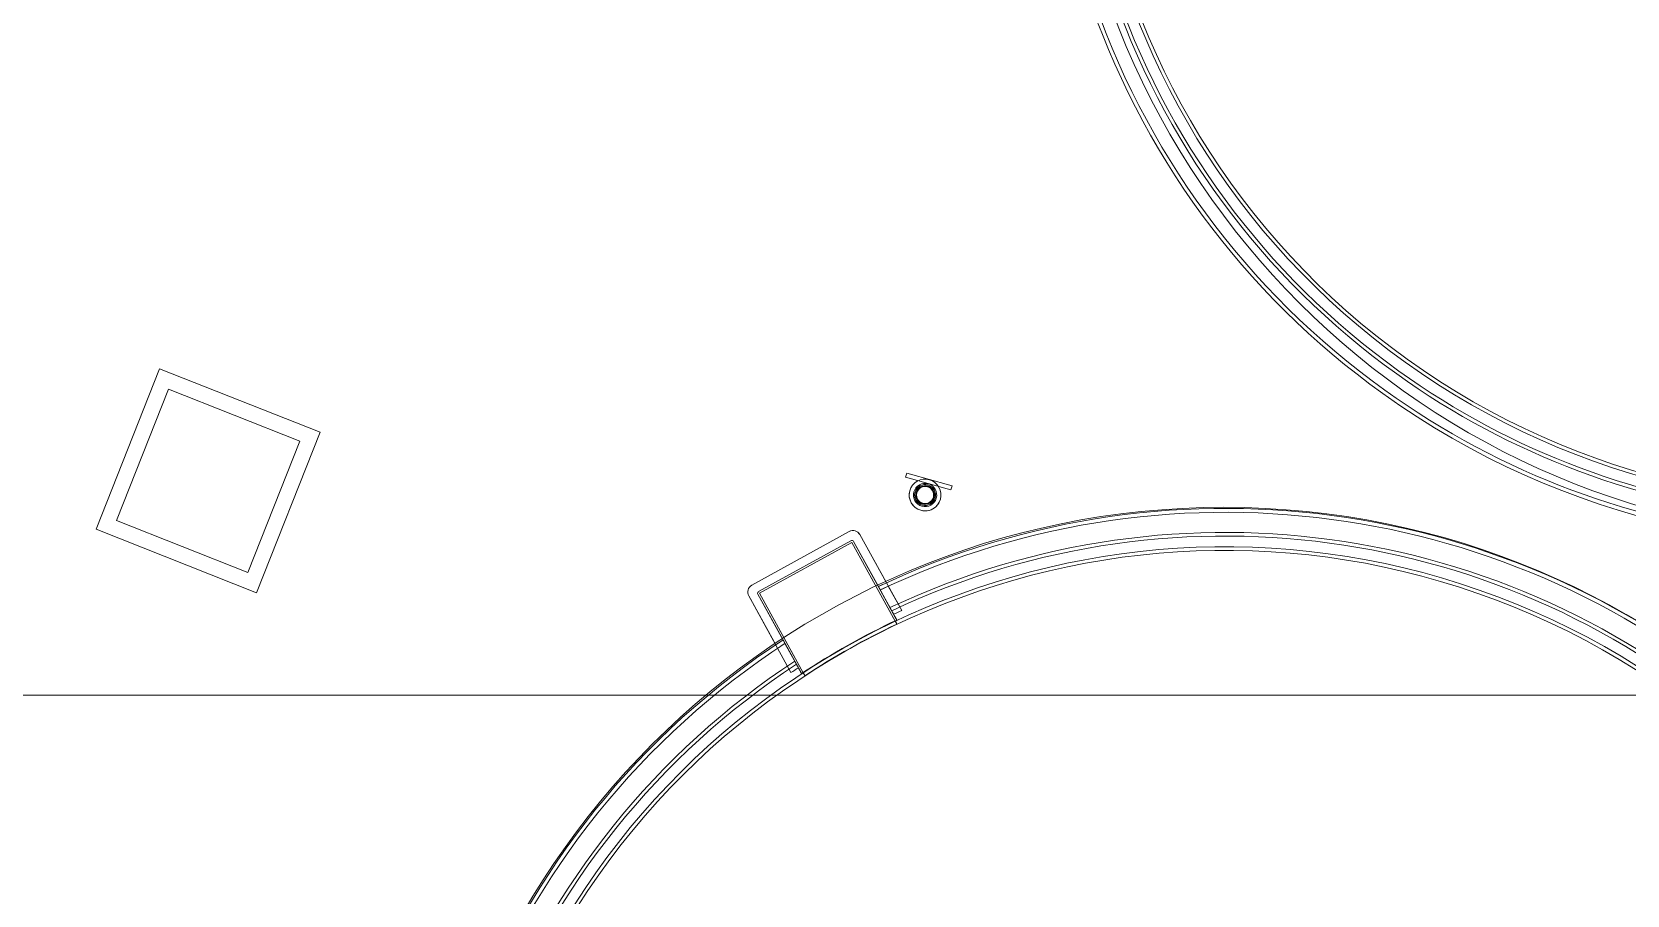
# Model space of a CAD drawing. Header units: metres. Extents: x -207 to 292, y -187 to 169.
# Drawn here: x -86.9 to -76.74, y -32.36 to -26.86 of the extents above; entities that cross this region are included whole.
import ezdxf

# ---------------------------------------------------------------- set-up
doc = ezdxf.new("R2010")
doc.units = ezdxf.units.M
for name, color, linetype, lineweight in [('EQUIPOS PIS', 7, 'Continuous', 9), ('grilla', 7, 'Continuous', 9), ('P-SANR-FIXT', 7, 'Continuous', 9)]:
    doc.layers.add(name, color=color, linetype=linetype, lineweight=lineweight)
doc.layers.add('PR10-ARQ-PL-001-Emplazamiento-C-1_dwg', color=7, linetype='Continuous', lineweight=9, true_color=0x767676)

# ---------------------------------------------------------------- blocks, each defined once
blk = doc.blocks.new('M_Estanque-Terraza - M_Estanque-Terraza-2090154-PLANTA EMPLAZAMIENTO ACTUALIZADO')
at = {"layer": 'P-SANR-FIXT'}
for p, q in [((-4.011906419151343, 3.83175559273332), (-4.471350149641547, 3.292420762686673)), ((-4.471350149641547, 3.292420762686673), (-4.011906419151343, 3.83175559273332)), ((-4.011906419151343, 3.83175559273332), (-4.471350149641547, 3.292420762686673)), ((-4.471350149641547, 3.292420762686673), (-4.011906419151343, 3.83175559273332)), ((-4.011906419151342, 3.83175559273332), (-4.471350149641546, 3.292420762686673)), ((-4.471350149641546, 3.292420762686673), (-4.011906419151342, 3.83175559273332)), ((-4.416479958715376, 3.26984965109853), (-3.980900105520002, 3.78117099581298)), ((-3.980900105520002, 3.78117099581298), (-4.416479958715376, 3.26984965109853)), ((-4.416479958715375, 3.26984965109853), (-3.980900105520002, 3.78117099581298)), ((-3.980900105520002, 3.78117099581298), (-4.416479958715375, 3.26984965109853)), ((-3.980900105520002, 3.78117099581298), (-4.416479958715375, 3.26984965109853)), ((-4.416479958715375, 3.26984965109853), (-3.980900105520002, 3.78117099581298)), ((-3.980900105520002, 3.781170995812981), (-4.416479958715374, 3.26984965109853)), ((-4.416479958715374, 3.26984965109853), (-3.980900105520002, 3.781170995812981)), ((-4.407345126541831, 3.262067951980652), (-3.971765273346457, 3.773389296695103)), ((-3.971765273346457, 3.773389296695103), (-4.407345126541831, 3.262067951980652)), ((-3.971765273346457, 3.773389296695102), (-3.535820512493424, 3.40202057349086)), ((-3.518866512623485, 3.387577951740839), (-3.971765273346458, 3.773389296695103)), ((-3.96398357422858, 3.782524128868646), (-3.56049524269421, 3.438804098338843)), ((-3.56049524269421, 3.438804098338843), (-3.96398357422858, 3.782524128868646)), ((-3.96398357422858, 3.782524128868646), (-3.560495242694209, 3.438804098338843)), ((-3.560495242694209, 3.438804098338843), (-3.96398357422858, 3.782524128868646)), ((-3.714268963433072, 3.569799480004646), (-3.96398357422858, 3.782524128868646)), ((-3.96398357422858, 3.782524128868646), (-3.528679797437162, 3.411701441433038)), ((-3.714268963433071, 3.569799480004646), (-3.96398357422858, 3.782524128868646)), ((-3.96398357422858, 3.782524128868646), (-3.714268963433071, 3.569799480004646)), ((-3.520991015969288, 3.479241622173384), (-3.941420872103752, 3.837393647131926)), ((-3.941420872103752, 3.837393647131926), (-3.520991015969288, 3.479241622173384)), ((-3.520991015969288, 3.479241622173384), (-3.941420872103751, 3.837393647131926)), ((-3.941420872103751, 3.837393647131926), (-3.520991015969288, 3.479241622173384)), ((-3.674879928728476, 3.610335132587032), (-3.941420872103751, 3.837393647131926)), ((-3.941420872103751, 3.837393647131926), (-3.674879928728476, 3.610335132587032)), ((-3.597316679911884, 3.470171214895799), (-3.714268963433073, 3.569799480004647)), ((-3.520991015969287, 3.479241622173384), (-3.655800780078045, 3.594082158104051)), ((-3.655800780078045, 3.594082158104051), (-3.520991015969287, 3.479241622173384)), ((-3.527483943602543, 3.410682728165713), (-3.695203602239821, 3.553558250657354)), ((-3.695203602239822, 3.553558250657355), (-3.579978584807932, 3.455401393533686)), ((-3.695203602239821, 3.553558250657354), (-3.560495242694213, 3.438804098338845)), ((-3.560495242694213, 3.438804098338845), (-3.695203602239821, 3.553558250657354)), ((-4.007455510318372, 2.905649726450013), (-4.415126825659709, 3.252933119807109)), ((-4.415126825659709, 3.252933119807109), (-4.007455510318372, 2.905649726450013)), ((-4.007455510318371, 2.905649726450013), (-4.415126825659709, 3.252933119807109)), ((-4.415126825659709, 3.252933119807109), (-4.007455510318371, 2.905649726450013)), ((-4.415126825659709, 3.252933119807108), (-4.161393721862909, 3.036785233071905)), ((-3.975604335649138, 2.878516632692125), (-4.415126825659709, 3.252933119807108)), ((-4.41512682565971, 3.252933119807109), (-4.16139372186291, 3.036785233071906)), ((-4.16139372186291, 3.036785233071906), (-4.41512682565971, 3.252933119807109)), ((-3.967079772539975, 2.887018640533936), (-4.407345126541832, 3.262067951980653)), ((-4.407345126541831, 3.262067951980652), (-3.950353936854633, 2.872770385248484)), ((-4.465712095242936, 3.221935215639078), (-4.040416795202383, 2.859638459848837)), ((-4.040416795202383, 2.859638459848837), (-4.465712095242936, 3.221935215639078)), ((-4.465712095242935, 3.221935215639078), (-4.040416795202383, 2.859638459848837)), ((-4.040416795202383, 2.859638459848837), (-4.465712095242935, 3.221935215639078)), ((-4.465712095242935, 3.221935215639078), (-4.194497349752583, 2.990895224357112)), ((-4.194497349752583, 2.990895224357113), (-4.465712095242935, 3.221935215639078)), ((-4.175395265701847, 2.974622711870484), (-4.040416795202382, 2.859638459848837)), ((-4.040416795202382, 2.859638459848837), (-4.175395265701847, 2.974622711870484)), ((-4.161393721862911, 3.036785233071906), (-4.044317550173462, 2.937051431218491)), ((-4.142308672920273, 3.020527232300778), (-3.974151472842055, 2.877278980920369)), ((-4.026960435221602, 2.92226540739848), (-4.142308672920274, 3.020527232300779)), ((-4.142308672920273, 3.020527232300778), (-4.00745551031839, 2.90564972644999)), ((-4.00745551031839, 2.90564972644999), (-4.142308672920273, 3.020527232300778))]:
    blk.add_line(p, q, dxfattribs=at)
at = {"layer": 'P-SANR-FIXT', "flags": 128}
for points in [[(-3.528679797437183, 3.411701441433058), (-3.536306357603394, 3.418198287285323), (-3.543932856935094, 3.424695081314432), (-3.551559295819152, 3.431191823849941), (-3.559185674622726, 3.437688515204629), (-3.566811993678642, 3.444185155662018), (-3.574438253391971, 3.450681745567171), (-3.582064454089319, 3.457178285198319), (-3.58969059613785, 3.463674774868235), (-3.597316679911883, 3.470171214895799)], [(-3.579978584807932, 3.455401393533687), (-3.574729247873778, 3.450929635343289), (-3.569479882990424, 3.446457853343778), (-3.564230490040956, 3.441986047435556), (-3.55898106890781, 3.437514217518474), (-3.55373161947276, 3.433042363491821), (-3.548482141616922, 3.428570485254318), (-3.54323263522074, 3.424098582704125), (-3.537983100163989, 3.419626655738822), (-3.532733536325769, 3.415154704255416), (-3.527483943602548, 3.410682728165716)], [(-3.535820512493421, 3.402020573490861), (-3.530169210460948, 3.397206392868215), (-3.524517877216599, 3.392392185657082), (-3.51886651262349, 3.387577951740844)], [(-4.044317550173461, 2.937051431218489), (-4.036683120826921, 2.930547881839276), (-4.029048599755545, 2.924044254322329), (-4.021413986368921, 2.917540548164694), (-4.013779280087912, 2.911036762873021), (-4.006144480397173, 2.904532898008303), (-3.998509586657818, 2.898028953026291), (-3.990874598344713, 2.89152492747964), (-3.983239514878572, 2.885020820874872), (-3.975604335649162, 2.878516632692142)], [(-3.974151472842097, 2.877278980920319), (-3.979432573519741, 2.88177779772447), (-3.984713628274618, 2.88627657540826), (-3.98999463727349, 2.890775314113832), (-3.995275600709938, 2.895274014006096), (-4.000556518776451, 2.899772675249022), (-4.005837391664431, 2.904271298005666), (-4.011118219564208, 2.908769882438162), (-4.01639900266504, 2.913268428707733), (-4.021679741155123, 2.917766936974697), (-4.026960435221601, 2.92226540739848)], [(-3.950353936854639, 2.872770385248488), (-3.955929264056569, 2.877519845112108), (-3.961504542546653, 2.882269263479516), (-3.967079772539974, 2.887018640533937)]]:
    blk.add_lwpolyline(points, dxfattribs=at)
at = {"layer": 'P-SANR-FIXT'}
for centre, radius, start, end in [((-1.696641881242665e-15, 0), 5.151627146850166, 3.702555429209831e-13, 136.136234044139), ((-1.242570705970596e-15, 0), 5.151627146850166, 3.702555429209831e-13, 136.136234044139), ((-1.242570705970596e-15, 0), 5.126627146850164, 3.702555429209829e-13, 136.1194529881476), ((-1.656194243939091e-15, 0), 5.126627146850164, 3.702555429209829e-13, 136.1194529881476), ((-1.624300693947589e-15, 0), 4.998277258842649, 3.702555429209831e-13, 136.0306509015321), ((-3.248601387895178e-15, 0), 4.905907101428718, 4.071109992273301e-13, 180.0000000000001), ((-3.248601387895178e-15, 0), 4.88317458242289, 4.134721085902572e-13, 180.0000000000001), ((-2.165734258596785e-15, 0), 4.975544739836833, 359.9999999999996, 136.014444342832), ((-3.973844618428243, 3.799331846408827), 0.04999999999999809, 49.57328368635034, 139.5732836863496), ((-3.973844618428243, 3.799331846408827), 0.04999999999999809, 49.57328368635001, 139.57328368635), ((-3.973844618428243, 3.799331846408827), 0.04999999999999877, 49.57328368635073, 139.5732836863492), ((-3.973844618428243, 3.799331846408827), 0.04999999999999809, 49.57328368635001, 139.57328368635), ((-3.973844618428242, 3.799331846408827), 0.04999999999999843, 49.57328368635054, 139.5732836863491), ((-3.973844618428242, 3.799331846408827), 0.04999999999999775, 49.57328368634983, 139.5732836863498), ((-3.971765273346459, 3.773389296695103), 0.01200000000000031, 49.57328368635085, 139.5732836863509), ((-3.971765273346459, 3.773389296695103), 0.01199999999999963, 49.57328368634867, 139.573283686349), ((-3.971765273346458, 3.773389296695103), 0.01199999999999997, 49.57328368635005, 139.5732836863503), ((-3.971765273346458, 3.773389296695103), 0.01199999999999963, 49.57328368634867, 139.573283686349), ((-3.971765273346458, 3.773389296695103), 0.01199999999999997, 49.57328368635005, 139.573283686349), ((-3.971765273346458, 3.773389296695103), 0.01199999999999997, 49.57328368635005, 139.5732836863503), ((-3.971765273346458, 3.773389296695103), 0.01199999999999997, 49.57328368635005, 139.5732836863503), ((-3.971765273346458, 3.773389296695103), 0.01199999999999997, 49.57328368635005, 139.5732836863503), ((-1.258406711240532e-15, 0), 5.151627146850165, 135.5076099498615, 136.1362340441394), ((-1.242897718946415e-15, 0), 5.151627146850174, 135.5076099498611, 136.1362340441389), ((-1.242897718946415e-15, 0), 5.126627146850164, 135.4877501008971, 136.1194529881479), ((-1.258406711240532e-15, 0), 5.126627146850173, 135.4877501008966, 136.1194529881475), ((-1.624300693947589e-15, 5.414335646491963e-15), 4.950000000000003, 135.3417080295245, 135.996054922992), ((-1.624300693947589e-15, 5.414335646491963e-15), 4.950000000000011, 135.341708029524, 135.9960549229915), ((-1.082867129298393e-15, 5.414335646491963e-15), 4.950000000000003, 135.3417080295245, 135.996054922992), ((-1.082867129298393e-15, 5.414335646491963e-15), 4.950000000000011, 135.341708029524, 135.9960549229915), ((-5.414335646491964e-16, 5.414335646491963e-15), 4.950000000000003, 135.3417080295245, 135.996054922992), ((-5.414335646491964e-16, 5.414335646491963e-15), 4.950000000000011, 135.341708029524, 135.9960549229915), ((-3.248601387895178e-15, 0), 4.908287668659781, 135.9656143223413, 144.0937682064994), ((-3.248601387895178e-15, 0), 4.884476012100346, 136.0890371418585, 143.9746595604169), ((0.03491037814524322, -0.02615400004515973), 4.950000000000003, 136.0277055617356, 136.1668604610586), ((-4.433288348918444, 3.259997016362179), 0.05000000000000531, 139.5732836863504, 229.5732836863498), ((-4.433288348918444, 3.259997016362179), 0.05000000000000531, 139.5732836863504, 229.5732836863498), ((-4.433288348918444, 3.259997016362179), 0.05000000000000474, 139.5732836863507, 229.5732836863503), ((-4.433288348918444, 3.259997016362179), 0.05000000000000474, 139.5732836863507, 229.5732836863503), ((-4.433288348918443, 3.259997016362179), 0.05000000000000531, 139.5732836863504, 229.5732836863498), ((-4.433288348918443, 3.259997016362179), 0.05000000000000531, 139.5732836863504, 229.5732836863498), ((-4.407345126541832, 3.262067951980652), 0.01199999999999968, 139.5732836863493, 229.5732836863494), ((-4.407345126541832, 3.262067951980652), 0.01199999999999968, 139.5732836863508, 229.5732836863478), ((-4.407345126541831, 3.262067951980652), 0.01200000000000026, 139.5732836863506, 229.5732836863475), ((-4.407345126541831, 3.262067951980652), 0.01200000000000093, 139.5732836863506, 229.5732836863475), ((-4.407345126541831, 3.262067951980652), 0.01200000000000093, 139.5732836863506, 229.5732836863475), ((-4.407345126541831, 3.262067951980652), 0.01200000000000026, 139.5732836863513, 229.5732836863468), ((-4.407345126541831, 3.262067951980652), 0.01200000000000093, 139.5732836863506, 229.5732836863475), ((-4.407345126541831, 3.262067951980652), 0.01200000000000026, 139.5732836863513, 229.5732836863468), ((-1.696641881242664e-15, 0), 5.151627146850166, 143.8798279624786, 180.0000000000001), ((-1.242570705970596e-15, 0), 5.151627146850166, 143.8798279624786, 180.0000000000001), ((-1.242570705970595e-15, 0), 5.126627146850165, 143.9008687572724, 180), ((-1.656194243939091e-15, 0), 5.126627146850165, 143.9008687572724, 180), ((-1.242897718946417e-15, 0), 5.151627146850173, 143.8798279624782, 144.5091510028747), ((-1.258406711240534e-15, 0), 5.151627146850166, 143.8798279624786, 144.5091510028752), ((-1.258406711240534e-15, 0), 5.126627146850172, 143.900868757272, 144.5332809224745), ((-1.242897718946417e-15, 0), 5.126627146850166, 143.9008687572725, 144.5332809224749), ((-2.165734258596785e-15, 0), 4.998277258842649, 144.0122161212361, 180), ((-1.624300693947589e-15, 0), 4.975544739836833, 144.0325378934425, 179.9999999999996), ((-1.624300693947589e-15, 5.414335646491963e-15), 4.950000000000004, 144.0555970526921, 144.7107323639027), ((-1.624300693947589e-15, 5.414335646491963e-15), 4.950000000000012, 144.0555970526916, 144.7107323639022), ((-1.082867129298393e-15, 5.414335646491963e-15), 4.950000000000004, 144.0555970526921, 144.7107323639027), ((-1.082867129298393e-15, 5.414335646491963e-15), 4.950000000000012, 144.0555970526916, 144.7107323639022), ((-5.414335646491964e-16, 5.414335646491963e-15), 4.950000000000003, 144.0555970526921, 144.7107323639027), ((-5.414335646491964e-16, 5.414335646491963e-15), 4.950000000000012, 144.0555970526916, 144.7107323639022), ((0.03491037814524322, -0.02615400004515973), 4.950000000000005, 143.9479663574529, 144.0872841685689), ((-1.696641881242665e-15, 0), 5.151627146850164, 180.0000000000002, 359.9999999999993), ((-1.242570705970596e-15, 0), 5.151627146850165, 180.0000000000002, 359.9999999999993), ((-1.242570705970596e-15, 0), 5.126627146850164, 180.0000000000002, 5.088887490341627e-13), ((-1.656194243939091e-15, 0), 5.126627146850164, 180.0000000000002, 5.088887490341627e-13), ((-2.165734258596785e-15, 0), 4.998277258842649, 180.0000000000002, 5.088887490341627e-13), ((-2.165734258596785e-15, 0), 4.975544739836832, 179.9999999999998, 5.088887490341627e-14), ((-3.248601387895178e-15, 0), 4.905907101428718, 180.0000000000002, 359.9999999999991), ((-3.248601387895178e-15, 0), 4.88317458242289, 180.0000000000002, 359.9999999999991)]:
    blk.add_arc(centre, radius, start, end, dxfattribs=at)
for centre, major_axis, ratio, start_param, end_param in [((0.001414989679193502, -0.001161181565011411), (2.955556018039847, 3.945266603307938), 0.9956718136356707, 1.445749688634684, 1.448188637052648), ((0.0006862100893635856, -0.0005139099929644019), (2.955065513032572, 3.944424099737623), 0.9956696104857858, 1.584602574381392, 1.587044699368514)]:
    blk.add_ellipse(centre, major_axis=major_axis, ratio=ratio, start_param=start_param, end_param=end_param, dxfattribs=at)
blk = doc.blocks.new('M_Tuberia Alimentación-04 - M_Tuberia Alimentación-04-2210629-PLANTA EMPLAZAMIENTO ACTUALIZADO')
at = {"layer": 'P-SANR-FIXT'}
for p, q in [((-0.1497388980082233, -0.07543823815694359), (-0.1497388980082233, -0.1028066772740441)), ((-0.1261360101369423, -0.07543823815699191), (-0.1497388980082514, -0.07543823815699191)), ((-2.165734258596785e-15, -0.07543823815699191), (-0.1261360101369424, -0.07543823815699191)), ((-0.1261360101369425, -0.07543823815699191), (2.165734258596785e-15, -0.07543823815699191)), ((0.1261360101369422, -0.07543823815699191), (-2.165734258596785e-15, -0.07543823815699191)), ((2.165734258596785e-15, -0.07543823815699191), (0.1261360101369425, -0.07543823815699191)), ((0.1497388980082514, -0.07543823815699191), (0.1261360101369422, -0.07543823815699191)), ((0.1497388980082926, -0.1028066772740095), (0.1497388980082926, -0.07543823815696092)), ((-0.1497388980082514, -0.1028066772740843), (-0.1261360101369421, -0.1028066772740843)), ((2.165734258596785e-15, -0.1028066772740843), (-0.1261360101369425, -0.1028066772740843)), ((-0.1261360101369424, -0.1028066772740843), (-2.165734258596785e-15, -0.1028066772740843)), ((0.1261360101369425, -0.1028066772740843), (2.165734258596785e-15, -0.1028066772740843)), ((-2.165734258596785e-15, -0.1028066772740843), (0.1261360101369422, -0.1028066772740843)), ((0.1261360101369421, -0.1028066772740843), (0.1497388980082514, -0.1028066772740843))]:
    blk.add_line(p, q, dxfattribs=at)
for centre, radius, start, end in [((-5.95628119143161e-16, 0), 0.1011360101369438, 359.9999999999996, 179.9999999999998), ((-5.141653318819093e-16, 0), 0.1011360101369436, 4.007498898644031e-13, 180.0000000000002), ((-3.443067541882518e-16, 0), 0.1011360101369436, 4.007498898644031e-13, 180.0000000000002), ((-2.541777129630463e-16, 0), 0.1011360101369436, 4.007498898644031e-13, 180.0000000000002), ((-5.95628119143161e-16, 0), 0.1011360101369438, 179.9999999999998, 359.9999999999992), ((-5.141653318819093e-16, 0), 0.1011360101369436, 180.0000000000002, 5.088887490341627e-14), ((-3.443067541882518e-16, 0), 0.1011360101369436, 180.0000000000002, 5.088887490341627e-14), ((-2.541777129630463e-16, 0), 0.1011360101369436, 180.0000000000002, 5.088887490341627e-14), ((-5.141653318819093e-16, 0), 0.07431454664681815, 4.071109992273301e-13, 180.0000000000002), ((-3.443067541882516e-16, 0), 0.07431454664681815, 4.071109992273301e-13, 180.0000000000002), ((-5.141653318819093e-16, 0), 0.07431454664681814, 180.0000000000002, 5.088887490341627e-14), ((-3.443067541882516e-16, 0), 0.07431454664681814, 180.0000000000002, 5.088887490341627e-14), ((-2.681567794850715e-16, 0), 0.06651828676910217, 359.9999999999996, 179.9999999999998), ((-2.526522263161353e-16, 0), 0.06651828676910208, 4.007498898644031e-13, 180.0000000000002), ((-2.681567794850715e-16, 0), 0.06651828676910217, 179.9999999999998, 359.9999999999992), ((-2.526522263161353e-16, 0), 0.06651828676910206, 180.0000000000002, 5.088887490341627e-14), ((-2.526522263161352e-16, 0), 0.05974962430035019, 4.134721085902572e-13, 180.0000000000002), ((-1.627273256316785e-16, 0), 0.05974962430035018, 4.134721085902572e-13, 180.0000000000002), ((-2.526522263161352e-16, 0), 0.05974962430035018, 180.0000000000002, 2.035554996136651e-13), ((-1.627273256316785e-16, 0), 0.05974962430035018, 180.0000000000002, 2.035554996136651e-13), ((0, 0), 0.05724962430035028, 359.9999999999996, 179.9999999999998), ((0, 0), 0.0572496243003502, 4.071109992273301e-13, 180.0000000000002), ((0, 0), 0.05724962430035026, 179.9999999999998, 359.9999999999994), ((0, 0), 0.05724962430035019, 180.0000000000002, 2.035554996136651e-13), ((-9.777554555392722e-16, 0), 0.05474962430035028, 359.9999999999996, 179.9999999999997), ((-4.043365324442325e-16, 0), 0.05474962430035021, 4.071109992273301e-13, 180.0000000000002), ((-9.777554555392722e-16, 0), 0.05474962430035028, 179.9999999999998, 359.9999999999994), ((-4.043365324442325e-16, 0), 0.05474962430035019, 180.0000000000002, 1.526666247102488e-13)]:
    blk.add_arc(centre, radius, start, end, dxfattribs=at)
blk = doc.blocks.new('YADRAN_LASQUEMAS_ARQ_MO_002_TERRAZAS_rvt-1-PLANTA EMPLAZAMIENTO ACTUALIZADO')
at = {"layer": 'P-SANR-FIXT', "lineweight": 9}
for name, p, rotation in [('M_Estanque-Terraza - M_Estanque-Terraza-2090154-PLANTA EMPLAZAMIENTO ACTUALIZADO', (-75.29018807214517, -24.97462590504729), 54.34615413332882), ('M_Estanque-Terraza - M_Estanque-Terraza-2090154-PLANTA EMPLAZAMIENTO ACTUALIZADO', (-79.29644291181316, -35.04409927359474), 339.2644186393697), ('M_Tuberia Alimentación-04 - M_Tuberia Alimentación-04-2210629-PLANTA EMPLAZAMIENTO ACTUALIZADO', (-81.20846946193123, -29.80735824873496), 164.4099999999988)]:
    blk.add_blockref(name, p, dxfattribs=dict(at, rotation=rotation))
blk = doc.blocks.new('PR10-ARQ-PL-001-Emplazamiento-C-1_dwg_M_Camara Rectangular - 1_10 x 1_10 x 1_00 x 0_20-360533-PLANTA EMPLAZAMIENTO-674645-PLANTA EMPLAZAMIENTO ACTUALIZADO')
at = {"layer": 'P-SANR-FIXT', "flags": 128}
for points in [[(0.5499999999999995, 0.5500000000000003), (-0.5499999999999995, 0.5500000000000003), (-0.5499999999999995, -0.5500000000000003), (0.5499999999999995, -0.5500000000000003), (0.5499999999999995, 0.5500000000000003), (0.5499999999999995, -0.5500000000000003), (-0.5499999999999995, -0.5500000000000003), (-0.5499999999999995, 0.5500000000000003)], [(0.4499999999999998, 0.4500000000000004), (-0.4499999999999998, 0.4500000000000004), (-0.4499999999999998, -0.4500000000000004), (0.4499999999999998, -0.4500000000000004), (0.4499999999999998, 0.4500000000000004), (0.4499999999999998, -0.4500000000000004), (-0.4499999999999998, -0.4500000000000004), (-0.4499999999999998, 0.4500000000000004)]]:
    blk.add_lwpolyline(points, close=True, dxfattribs=at)
blk = doc.blocks.new('PR10-ARQ-PL-001-Emplazamiento-C-1_dwg-674643-PLANTA EMPLAZAMIENTO ACTUALIZADO')
at = {"layer": 'EQUIPOS PIS'}
for centre, radius in [((-75.18365000471474, -24.94519647836685), 5.147159958258279), ((-79.30479365453124, -35.03293020725251), 5.147159958258271)]:
    blk.add_circle(centre, radius, dxfattribs=at)
at = {"layer": 'grilla'}
blk.add_line((-207.1818701714277, -31.08200000047684), (240.5313899448514, -31.08200000047684), dxfattribs=at)
at = {"rotation": 68.4218004970999}
blk.add_blockref('PR10-ARQ-PL-001-Emplazamiento-C-1_dwg_M_Camara Rectangular - 1_10 x 1_10 x 1_00 x 0_20-360533-PLANTA EMPLAZAMIENTO-674645-PLANTA EMPLAZAMIENTO ACTUALIZADO', (-85.77636713270792, -29.71677850078231), dxfattribs=at)
blk = doc.blocks.new('M_Camara Rectangular - 1_10 x 1_10 x 1_00 x 0_20-360533-PLANTA EMPLAZAMIENTO ACTUALIZADO')
at = {"layer": 'P-SANR-FIXT'}
for p, q in [((0.5499999999999995, 0.5500000000000003), (-0.5499999999999995, 0.5500000000000003)), ((-0.5499999999999995, 0.5500000000000003), (-0.5499999999999995, -0.5500000000000003)), ((-0.5499999999999995, -0.5500000000000003), (-0.5499999999999995, 0.5500000000000003)), ((-0.5499999999999995, 0.5500000000000003), (0.5499999999999995, 0.5500000000000003)), ((0.5499999999999995, -0.5500000000000003), (0.5499999999999995, 0.5500000000000003)), ((0.5499999999999995, 0.5500000000000003), (0.5499999999999995, -0.5500000000000003)), ((0.4499999999999997, 0.4500000000000004), (-0.4499999999999997, 0.4500000000000004)), ((-0.4499999999999997, 0.4500000000000004), (-0.4499999999999997, -0.4500000000000004)), ((-0.4499999999999997, -0.4500000000000004), (-0.4499999999999997, 0.4500000000000004)), ((-0.4499999999999997, 0.4500000000000004), (0.4499999999999997, 0.4500000000000004)), ((0.4499999999999997, -0.4500000000000004), (0.4499999999999997, 0.4500000000000004)), ((0.4499999999999997, 0.4500000000000004), (0.4499999999999997, -0.4500000000000004)), ((-0.4499999999999997, -0.4500000000000004), (0.4499999999999997, -0.4500000000000004)), ((0.4499999999999997, -0.4500000000000004), (-0.4499999999999997, -0.4500000000000004)), ((-0.5499999999999995, -0.5500000000000003), (0.5499999999999995, -0.5500000000000003)), ((0.5499999999999995, -0.5500000000000003), (-0.5499999999999995, -0.5500000000000003))]:
    blk.add_line(p, q, dxfattribs=at)

msp = doc.modelspace()

# ---------------------------------------------------------------- block references
at = {"lineweight": 5}
msp.add_blockref('YADRAN_LASQUEMAS_ARQ_MO_002_TERRAZAS_rvt-1-PLANTA EMPLAZAMIENTO ACTUALIZADO', (0, 0), dxfattribs=at)
at = {"layer": 'P-SANR-FIXT', "rotation": 68.4218004970999}
msp.add_blockref('M_Camara Rectangular - 1_10 x 1_10 x 1_00 x 0_20-360533-PLANTA EMPLAZAMIENTO ACTUALIZADO', (-85.77636713270792, -29.71677850078231), dxfattribs=at)
at = {"layer": 'PR10-ARQ-PL-001-Emplazamiento-C-1_dwg', "color": 7}
msp.add_blockref('PR10-ARQ-PL-001-Emplazamiento-C-1_dwg-674643-PLANTA EMPLAZAMIENTO ACTUALIZADO', (0, 0), dxfattribs=at)

doc.saveas('drawing.dxf')
